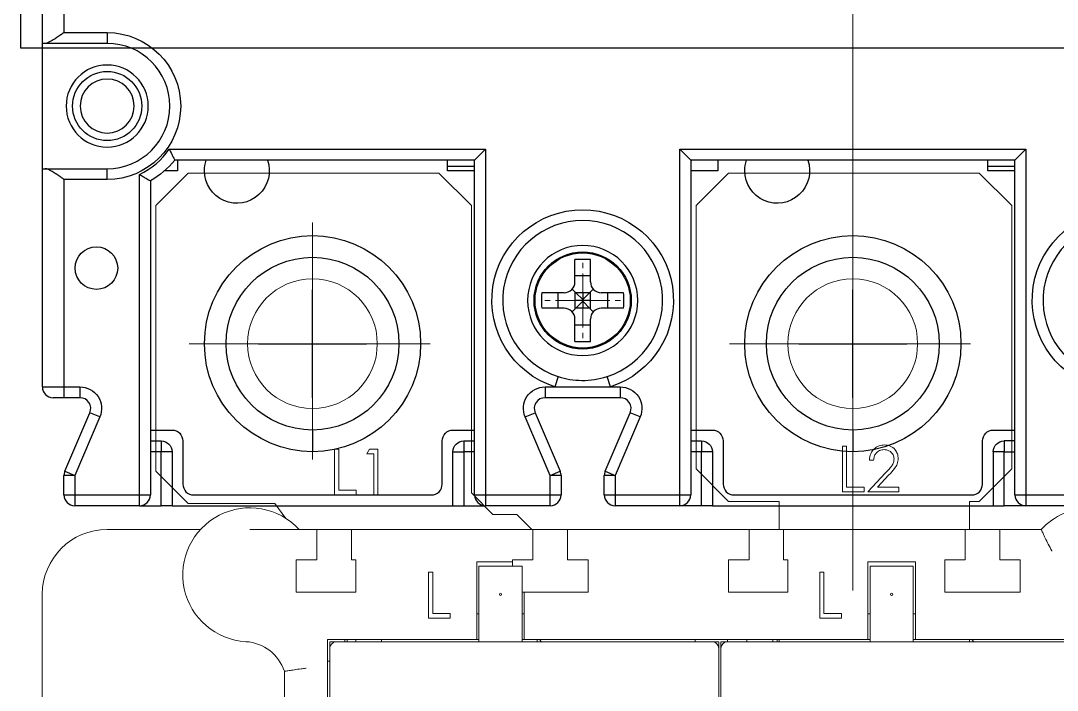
# Model space of a CAD drawing. Header units: millimetres. Extents: x 60229 to 91621, y 21923 to 36546.
# Drawn here: x 69859.73 to 69907.69, y 30051.67 to 30082.67 of the extents above; entities that cross this region are included whole.
import ezdxf

# ---------------------------------------------------------------- set-up
doc = ezdxf.new("R2010")
doc.units = ezdxf.units.MM
doc.linetypes.add('AM_ISO08W050', pattern=[18, 12, -1.5, 3, -1.5])
doc.linetypes.add('CENTER', pattern=[2, 1.25, -0.25, 0.25, -0.25])
for name, color, linetype in [('1', 7, 'Continuous'), ('DEF_AXIS', 7, 'Continuous'), ('DEF_FEATURE', 7, 'Continuous')]:
    doc.layers.add(name, color=color, linetype=linetype)
doc.layers.add('AM_07_중심선', color=1, linetype='AM_ISO08W050', lineweight=18)

# ---------------------------------------------------------------- blocks, each defined once
blk = doc.blocks.new('PS2-40S3P40G-DM')
at = {"color": 7, "linetype": 'Continuous', "lineweight": 0}
for p, q in [((13.405, 61.592), (14.905, 63.092)), ((14.905, 63.092), (26.505, 63.092)), ((26.505, 63.092), (28.005, 61.592)), ((38.405, 61.592), (39.905, 63.092)), ((39.905, 63.092), (51.505, 63.092)), ((51.505, 63.092), (53.005, 61.592)), ((13.405, 49.292), (13.405, 61.592)), ((28.005, 61.592), (28.005, 48.292)), ((38.405, 49.392), (38.405, 61.592)), ((53.005, 61.592), (53.005, 49.392)), ((45.177, 50.45), (45.367, 50.45)), ((45.177, 48.333), (45.177, 50.45)), ((45.367, 50.45), (45.367, 48.55)), ((21.677, 50.309), (21.867, 50.309)), ((21.677, 48.192), (21.677, 50.309)), ((21.867, 50.309), (21.867, 48.409)), ((23.169, 50.091), (23.294, 50.309)), ((23.495, 50.091), (23.169, 50.091)), ((23.294, 50.309), (23.685, 50.309)), ((23.495, 48.192), (23.495, 50.091)), ((23.685, 50.309), (23.685, 48.192)), ((46.615, 49.799), (46.425, 49.799)), ((13.405, 49.292), (14.905, 47.792)), ((38.405, 49.392), (39.905, 47.892)), ((46.344, 48.333), (47.165, 49.209)), ((47.327, 49.116), (46.797, 48.55)), ((51.505, 47.892), (53.005, 49.392)), ((45.367, 48.55), (46.181, 48.55)), ((46.181, 48.55), (46.181, 48.333)), ((46.797, 48.55), (47.782, 48.55)), ((47.782, 48.55), (47.782, 48.333)), ((22.681, 48.192), (21.677, 48.192)), ((21.867, 48.409), (22.681, 48.409)), ((22.681, 48.409), (22.681, 48.192)), ((23.685, 48.192), (23.495, 48.192)), ((29.005, 47.292), (28.005, 48.292)), ((46.181, 48.333), (45.177, 48.333)), ((47.782, 48.333), (46.344, 48.333)), ((18.906, 47.792), (14.905, 47.792)), ((18.906, 47.792), (19.426, 47.104)), ((42.255, 47.892), (39.905, 47.892)), ((42.255, 46.592), (42.255, 47.892)), ((51.505, 47.892), (51.055, 47.892)), ((51.055, 47.892), (51.055, 46.592)), ((29.005, 47.292), (30.105, 47.292)), ((30.805, 46.592), (30.105, 47.292)), ((11.155, 46.592), (15.475, 46.592)), ((20.855, 46.592), (17.755, 46.592)), ((20.855, 45.192), (20.855, 46.592)), ((22.455, 46.592), (20.855, 46.592)), ((22.455, 45.592), (22.455, 46.592)), ((22.455, 46.592), (30.855, 46.592)), ((30.855, 46.592), (30.855, 45.592)), ((32.455, 46.592), (30.855, 46.592)), ((32.455, 45.592), (32.455, 46.592)), ((32.455, 46.592), (40.855, 46.592)), ((40.855, 46.592), (40.855, 45.592)), ((42.455, 46.592), (40.855, 46.592)), ((42.455, 45.592), (42.455, 46.592)), ((42.455, 46.592), (50.855, 46.592)), ((50.855, 46.592), (50.855, 45.592)), ((52.455, 46.592), (50.855, 46.592)), ((52.455, 45.592), (52.455, 46.592)), ((52.455, 46.592), (54.375, 46.592)), ((22.455, 45.592), (22.455, 45.192)), ((30.855, 45.192), (30.855, 45.592)), ((32.455, 45.592), (32.455, 45.192)), ((40.855, 45.192), (40.855, 45.592)), ((42.455, 45.592), (42.455, 45.192)), ((50.855, 45.192), (50.855, 45.592)), ((52.455, 45.592), (52.455, 45.192)), ((19.905, 45.192), (20.855, 45.192)), ((19.905, 43.692), (19.905, 45.192)), ((22.455, 45.192), (22.655, 45.192)), ((22.655, 45.192), (22.655, 43.692)), ((28.255, 45.092), (29.905, 45.092)), ((28.255, 41.492), (28.255, 45.092)), ((29.905, 45.192), (30.855, 45.192)), ((29.905, 45.092), (29.905, 45.192)), ((29.905, 45.092), (29.905, 44.892)), ((32.455, 45.192), (33.405, 45.192)), ((33.405, 45.192), (33.405, 43.692)), ((39.905, 45.192), (40.855, 45.192)), ((39.905, 43.692), (39.905, 45.192)), ((42.455, 45.192), (42.655, 45.192)), ((42.655, 45.192), (42.655, 43.692)), ((46.355, 45.092), (48.555, 45.092)), ((46.355, 41.492), (46.355, 45.092)), ((48.555, 45.092), (48.555, 41.492)), ((49.905, 45.192), (50.855, 45.192)), ((49.905, 43.692), (49.905, 45.192)), ((52.455, 45.192), (53.405, 45.192)), ((53.405, 45.192), (53.405, 43.692)), ((26.027, 44.609), (26.217, 44.609)), ((26.027, 42.492), (26.027, 44.609)), ((26.217, 44.609), (26.217, 42.709)), ((28.355, 44.892), (28.355, 41.392)), ((28.355, 44.892), (30.355, 44.892)), ((30.355, 44.892), (30.355, 41.392)), ((44.127, 44.609), (44.317, 44.609)), ((44.127, 42.492), (44.127, 44.609)), ((44.317, 44.609), (44.317, 42.709)), ((46.455, 44.892), (46.455, 41.392)), ((46.455, 44.892), (48.455, 44.892)), ((48.455, 44.892), (48.455, 41.392)), ((22.655, 43.692), (19.905, 43.692)), ((30.355, 43.692), (30.455, 43.692)), ((33.405, 43.692), (30.455, 43.692)), ((30.455, 43.692), (30.455, 41.492)), ((42.655, 43.692), (39.905, 43.692)), ((53.405, 43.692), (49.905, 43.692)), ((8.155, 24.092), (8.155, 43.592)), ((26.217, 42.709), (27.031, 42.709)), ((27.031, 42.709), (27.031, 42.492)), ((28.355, 42.692), (28.255, 42.692)), ((30.455, 42.692), (30.355, 42.692)), ((44.317, 42.709), (45.131, 42.709)), ((45.131, 42.709), (45.131, 42.492)), ((46.455, 42.692), (46.355, 42.692)), ((48.555, 42.692), (48.455, 42.692)), ((27.031, 42.492), (26.027, 42.492)), ((45.131, 42.492), (44.127, 42.492)), ((21.355, 41.492), (28.255, 41.492)), ((21.355, -4.308), (21.355, 41.492)), ((21.455, 41.392), (21.755, 41.392)), ((21.455, 41.392), (21.455, 41.092)), ((21.755, 41.392), (39.155, 41.392)), ((22.155, 41.392), (22.155, 41.492)), ((22.255, 41.392), (22.255, 41.492)), ((22.655, 41.392), (22.655, 41.492)), ((23.855, 41.492), (23.855, 41.392)), ((28.355, 41.492), (28.255, 41.492)), ((30.455, 41.492), (30.355, 41.492)), ((30.455, 41.492), (46.355, 41.492)), ((31.055, 41.492), (31.055, 41.392)), ((31.155, 41.492), (31.255, 41.392)), ((38.355, 41.492), (38.355, 41.392)), ((39.155, 41.392), (39.455, 41.392)), ((39.455, 41.392), (39.455, 41.092)), ((39.555, 41.392), (39.855, 41.392)), ((39.555, 41.392), (39.555, 41.092)), ((39.855, 41.392), (39.855, 41.492)), ((39.855, 41.392), (57.255, 41.392)), ((40.755, 41.392), (40.755, 41.492)), ((41.955, 41.492), (41.955, 41.392)), ((42.155, 41.392), (42.155, 41.492)), ((42.255, 41.392), (42.255, 41.492)), ((46.455, 41.492), (46.355, 41.492)), ((48.555, 41.492), (48.455, 41.492)), ((48.555, 41.492), (64.455, 41.492)), ((51.055, 41.492), (51.055, 41.392)), ((51.155, 41.492), (51.255, 41.392)), ((21.455, 40.392), (21.455, 41.092)), ((39.455, 41.092), (39.455, 40.392)), ((39.555, 40.392), (39.555, 41.092)), ((21.355, 40.492), (21.455, 40.492)), ((21.455, -3.208), (21.455, 40.392)), ((39.455, 40.392), (39.455, -3.208)), ((39.555, -3.208), (39.555, 40.392)), ((19.355, -2.841), (19.355, 40.026))]:
    blk.add_line(p, q, dxfattribs=at)
at = {"color": 1, "lineweight": -3}
for p, q in [((20.655, 52.692), (20.655, 57.692)), ((45.655, 52.692), (45.655, 57.692)), ((18.155, 55.192), (23.155, 55.192)), ((43.155, 55.192), (48.155, 55.192))]:
    blk.add_line(p, q, dxfattribs=at)
at = {"color": 7, "linetype": 'Continuous', "lineweight": 0}
for centre, radius in [((20.655, 55.192), 3), ((45.655, 55.192), 3), ((29.355, 43.592), 0.05), ((47.455, 43.592), 0.05)]:
    blk.add_circle(centre, radius, dxfattribs=at)
for centre, radius, start, end in [((17.755, 44.492), 3.1, 42.6423, 266.6277), ((56.655, 44.492), 3.1, 42.6423, 137.3577), ((11.155, 43.592), 3, 90, 180), ((17.455, 39.401), 2, 18.1949, 86.6277), ((21.755, 41.092), 0.3, 90, 180), ((39.155, 41.092), 0.3, 0, 90), ((39.855, 41.092), 0.3, 90, 180)]:
    blk.add_arc(centre, radius, start, end, dxfattribs=at)
for points, knots in [([(46.425, 49.799), (46.437, 49.902), (46.462, 50.107), (46.643, 50.342), (46.873, 50.484), (47.034, 50.497), (47.115, 50.504)], [0, 0, 0, 0, 0.280028, 0.559514, 0.779667, 1, 1, 1, 1]), ([(47.115, 50.504), (47.21, 50.495), (47.398, 50.477), (47.608, 50.306), (47.735, 50.096), (47.748, 49.949), (47.755, 49.875)], [0, 0, 0, 0, 0.279891, 0.55919, 0.779572, 1, 1, 1, 1]), ([(47.106, 50.287), (47.033, 50.28), (46.889, 50.265), (46.726, 50.133), (46.638, 49.967), (46.623, 49.855), (46.615, 49.799)], [0, 0, 0, 0, 0.279693, 0.558779, 0.779136, 1, 1, 1, 1]), ([(47.565, 49.858), (47.556, 49.924), (47.538, 50.055), (47.409, 50.193), (47.26, 50.275), (47.157, 50.283), (47.106, 50.287)], [0, 0, 0, 0, 0.279127, 0.558979, 0.77935, 1, 1, 1, 1]), ([(47.165, 49.209), (47.266, 49.314), (47.408, 49.459), (47.548, 49.685), (47.559, 49.8), (47.565, 49.858)], [0, 0, 0, 0, 0.560717, 0.780533, 1, 1, 1, 1]), ([(47.755, 49.875), (47.746, 49.791), (47.729, 49.623), (47.56, 49.369), (47.415, 49.212), (47.327, 49.116)], [0, 0, 0, 0, 0.279292, 0.559158, 1, 1, 1, 1]), ([(54.375, 46.592), (54.379, 46.583), (54.388, 46.563), (54.454, 46.413), (54.557, 46.191), (54.696, 45.908), (54.807, 45.699), (54.866, 45.594), (54.867, 45.592)], [0, 0, 0, 0, 0.189363, 0.378514, 0.573455, 0.78372, 0.995867, 1, 1, 1, 1]), ([(20.355, 40.169), (20.351, 40.169), (20.274, 40.159), (20.085, 40.134), (19.807, 40.095), (19.557, 40.057), (19.388, 40.031), (19.366, 40.027), (19.355, 40.026)], [0, 0, 0, 0, 0.007952, 0.14815, 0.363536, 0.576565, 0.788259, 1, 1, 1, 1])]:
    blk.add_open_spline(points, degree=3, knots=knots, dxfattribs=at)
blk = doc.blocks.new('HGM-100AF(4P)')
at = {"color": 1, "ltscale": 5}
blk.add_lwpolyline([(-50.613, 25.184), (51.387, 25.184), (51.387, -43.816), (-50.613, -43.816)], close=True, dxfattribs=at)
at = {"layer": '1', "color": 7, "linetype": 'Continuous'}
for p, q in [((-49.613, -43.6), (-49.613, -37)), ((-48.613, -40), (-48.613, -43.1)), ((-48.613, -43.1), (-46.613, -43.1)), ((-46.613, -43.1), (-46.613, -43.6)), ((-49.479, -43.6), (-49.613, -43.6)), ((-49.613, -49.4), (-49.613, -43.6)), ((-46.613, -43.6), (-49.479, -43.6)), ((-43.741, -48.5), (-29.113, -48.5)), ((-29.113, -48.5), (-29.613, -49)), ((-29.113, -48.5), (-29.113, -64.5)), ((-20.113, -48.5), (-4.113, -48.5)), ((-20.113, -64.5), (-20.113, -48.5)), ((-20.113, -48.5), (-19.613, -49)), ((-4.113, -48.5), (-4.613, -49)), ((-4.113, -48.5), (-4.113, -64.5)), ((-29.613, -49), (-43.491, -49)), ((-43.363, -49), (-43.363, -49.5)), ((-29.613, -49.3), (-30.864, -49.3)), ((-30.863, -49.5), (-30.863, -49)), ((-29.613, -64.5), (-29.613, -49)), ((-19.613, -49), (-19.613, -64.5)), ((-4.613, -49), (-19.613, -49)), ((-18.363, -49), (-18.363, -49.5)), ((-4.613, -49.3), (-5.864, -49.3)), ((-5.863, -49.5), (-5.863, -49)), ((-4.613, -64.5), (-4.613, -49)), ((-49.613, -59.5), (-49.613, -49.4)), ((-49.613, -49.4), (-49.479, -49.4)), ((-49.479, -49.4), (-46.613, -49.4)), ((-46.613, -49.9), (-46.613, -49.4)), ((-45.113, -64.5), (-45.113, -49.662)), ((-43.363, -49.5), (-43.968, -49.5)), ((-29.613, -49.5), (-30.863, -49.5)), ((-18.363, -49.5), (-19.613, -49.5)), ((-4.613, -49.5), (-5.863, -49.5)), ((-48.613, -49.9), (-48.613, -59.5)), ((-46.613, -49.9), (-48.613, -49.9)), ((-44.613, -49.964), (-44.613, -64.5)), ((-25.742, -59.024), (-25.894, -59.5)), ((-23.333, -59.5), (-23.485, -59.024)), ((-49.613, -59.5), (-48.613, -59.5)), ((-48.613, -59.5), (-47.872, -59.5)), ((-48.613, -59.5), (-48.613, -60)), ((-47.872, -59.5), (-47.872, -60)), ((-26.355, -59.5), (-25.894, -59.5)), ((-26.355, -59.5), (-26.355, -60)), ((-25.894, -59.5), (-23.333, -59.5)), ((-23.333, -59.5), (-22.872, -59.5)), ((-22.872, -59.5), (-22.872, -60)), ((-48.613, -60), (-49.113, -60)), ((-47.872, -60), (-48.613, -60)), ((-22.872, -60), (-26.355, -60)), ((-48.573, -63.406), (-47.412, -60.697)), ((-46.953, -60.894), (-48.113, -63.603)), ((-46.953, -60.894), (-47.412, -60.697)), ((-27.274, -60.894), (-26.815, -60.697)), ((-26.113, -63.603), (-27.274, -60.894)), ((-26.815, -60.697), (-25.654, -63.406)), ((-23.573, -63.406), (-22.412, -60.697)), ((-21.953, -60.894), (-23.113, -63.603)), ((-21.953, -60.894), (-22.412, -60.697)), ((-44.613, -61.5), (-43.613, -61.5)), ((-37.113, -61.5), (-37.113, -62.5)), ((-30.613, -61.5), (-29.613, -61.5)), ((-19.613, -61.5), (-18.613, -61.5)), ((-12.113, -61.5), (-12.113, -62.5)), ((-5.613, -61.5), (-4.613, -61.5)), ((-44.613, -62), (-44.113, -62)), ((-44.113, -62), (-44.113, -62.5)), ((-43.113, -62), (-43.113, -64)), ((-31.113, -64), (-31.113, -62)), ((-30.113, -62), (-29.613, -62)), ((-30.113, -62), (-30.113, -62.5)), ((-19.613, -62), (-19.113, -62)), ((-19.113, -62), (-19.113, -62.5)), ((-18.113, -62), (-18.113, -64)), ((-6.113, -64), (-6.113, -62)), ((-5.113, -62), (-5.113, -62.5)), ((-4.613, -62), (-5.113, -62)), ((-44.113, -62.5), (-44.613, -62.5)), ((-44.113, -65), (-44.113, -62.5)), ((-43.613, -62.5), (-44.113, -62.5)), ((-43.613, -62.5), (-43.613, -65)), ((-30.613, -62.5), (-30.113, -62.5)), ((-30.613, -65), (-30.613, -62.5)), ((-30.113, -62.5), (-30.113, -65)), ((-29.613, -62.5), (-30.113, -62.5)), ((-19.113, -62.5), (-19.613, -62.5)), ((-18.613, -62.5), (-19.113, -62.5)), ((-19.113, -65), (-19.113, -62.5)), ((-18.613, -62.5), (-18.613, -65)), ((-5.113, -62.5), (-5.613, -62.5)), ((-5.613, -62.5), (-5.613, -65)), ((-5.113, -62.5), (-4.613, -62.5)), ((-5.113, -65), (-5.113, -62.5)), ((-48.113, -63.603), (-48.613, -63.603)), ((-48.613, -64.5), (-48.613, -63.603)), ((-48.573, -63.406), (-48.113, -63.603)), ((-48.113, -63.603), (-48.113, -64.5)), ((-26.113, -63.603), (-25.654, -63.406)), ((-26.113, -64.5), (-26.113, -63.603)), ((-25.613, -63.603), (-26.113, -63.603)), ((-25.613, -63.603), (-25.613, -64.5)), ((-23.113, -63.603), (-23.613, -63.603)), ((-23.613, -64.5), (-23.613, -63.603)), ((-23.573, -63.406), (-23.113, -63.603)), ((-23.113, -63.603), (-23.113, -64.5)), ((-48.613, -64.5), (-48.113, -64.5)), ((-48.113, -64.5), (-45.113, -64.5)), ((-48.113, -64.5), (-48.113, -65)), ((-45.113, -64.5), (-44.613, -64.5)), ((-45.113, -65), (-45.113, -64.5)), ((-42.613, -64.5), (-31.613, -64.5)), ((-29.613, -64.5), (-29.113, -64.5)), ((-29.113, -64.5), (-26.113, -64.5)), ((-29.113, -64.5), (-29.113, -65)), ((-26.113, -64.5), (-25.613, -64.5)), ((-26.113, -65), (-26.113, -64.5)), ((-23.613, -64.5), (-23.113, -64.5)), ((-23.113, -64.5), (-20.113, -64.5)), ((-23.113, -64.5), (-23.113, -65)), ((-20.113, -64.5), (-19.613, -64.5)), ((-20.113, -65), (-20.113, -64.5)), ((-17.613, -64.5), (-6.613, -64.5)), ((-4.613, -64.5), (-4.113, -64.5)), ((-4.113, -64.5), (-1.113, -64.5)), ((-4.113, -64.5), (-4.113, -65)), ((-45.113, -65), (-48.113, -65)), ((-45.113, -65), (-44.113, -65)), ((-43.613, -65), (-44.113, -65)), ((-43.613, -65), (-30.613, -65)), ((-30.613, -65), (-30.113, -65)), ((-30.113, -65), (-29.113, -65)), ((-26.113, -65), (-29.113, -65)), ((-20.113, -65), (-23.113, -65)), ((-19.113, -65), (-20.113, -65)), ((-18.613, -65), (-19.113, -65)), ((-18.613, -65), (-5.613, -65)), ((-5.613, -65), (-5.113, -65)), ((-4.113, -65), (-5.113, -65)), ((-1.113, -65), (-4.113, -65))]:
    blk.add_line(p, q, dxfattribs=at)
at = {"layer": '1', "color": 7, "linetype": 'Continuous', "extrusion": (0, 0, -1)}
for centre, radius in [((46.613, -46.5), 1.9), ((46.613, -46.5), 1.25), ((24.613, -55.5), 2.55), ((24.613, -55.5), 2.55)]:
    blk.add_circle(centre, radius, dxfattribs=at)
at = {"layer": '1', "color": 7, "linetype": 'Continuous'}
for centre, radius in [((-46.613, -46.5), 1.6), ((-47.113, -54), 0.985), ((-24.613, -55.5), 2.25), ((-24.613, -55.5), 2.25)]:
    blk.add_circle(centre, radius, dxfattribs=at)
at = {"layer": '1', "color": 7, "linetype": 'Continuous', "extrusion": (0, 0, -1)}
for centre, radius, start, end in [((46.613, -46.5), 3.4, 90, 270), ((46.613, -46.5), 4, 218.6822, 240), ((40.613, -49.5), 1.5, 160.5319, 0), ((40.613, -49.5), 1.5, 0, 19.4681), ((20.383, -48), 1.3, 230.2855, 233.6956), ((15.613, -49.5), 1.5, 160.5319, 0), ((15.613, -49.5), 1.5, 0, 19.4681), ((24.613, -55.5), 4.2, 287.7528, 252.2472), ((-0.387, -55.5), 4.2, 287.7528, 252.2472), ((37.113, -57.5), 5, 270, 180), ((12.113, -57.5), 5, 270, 180), ((37.113, -57.5), 4, 270, 90), ((37.113, -57.5), 4, 90, 180), ((12.113, -57.5), 4, 270, 90), ((12.113, -57.5), 4, 90, 180), ((37.113, -57.5), 5, 180, 270), ((37.113, -57.5), 4, 180, 270), ((12.113, -57.5), 5, 180, 270), ((12.113, -57.5), 4, 180, 270), ((47.872, -60.5), 1, 90, 203.1986), ((26.355, -60.5), 1, 336.8014, 90), ((22.872, -60.5), 1, 90, 203.1986), ((43.613, -62), 0.5, 90, 180), ((30.613, -62), 0.5, 0, 90), ((18.613, -62), 0.5, 90, 180), ((5.613, -62), 0.5, 0, 90), ((44.113, -62.5), 0.5, 90, 180), ((30.113, -62.5), 0.5, 0, 90), ((19.113, -62.5), 0.5, 90, 180), ((5.113, -62.5), 0.5, 0, 90)]:
    blk.add_arc(centre, radius, start, end, dxfattribs=at)
at = {"layer": '1', "color": 7, "linetype": 'Continuous'}
for centre, radius, start, end in [((-46.613, -46.5), 2.9, 270, 90), ((-46.613, -46.5), 3.5, 295.3769, 325.1501), ((-24.613, -55.5), 3.7, 287.7528, 252.2472), ((0.387, -55.5), 3.7, 287.7528, 252.2472), ((-49.113, -59.5), 0.5, 180, 270), ((-47.872, -60.5), 0.5, 336.8014, 90), ((-26.355, -60.5), 0.5, 90, 203.1986), ((-22.872, -60.5), 0.5, 336.8014, 90), ((-48.113, -63.603), 0.5, 156.8014, 180), ((-26.113, -63.603), 0.5, 0, 23.1986), ((-23.113, -63.603), 0.5, 156.8014, 180), ((-42.613, -64), 0.5, 180, 270), ((-31.613, -64), 0.5, 270, 0), ((-17.613, -64), 0.5, 180, 270), ((-6.613, -64), 0.5, 270, 0), ((-48.113, -64.5), 0.5, 180, 270), ((-45.113, -64.5), 0.5, 270, 0), ((-29.113, -64.5), 0.5, 180, 270), ((-26.113, -64.5), 0.5, 270, 0), ((-23.113, -64.5), 0.5, 180, 270), ((-20.113, -64.5), 0.5, 270, 0), ((-4.113, -64.5), 0.5, 180, 270)]:
    blk.add_arc(centre, radius, start, end, dxfattribs=at)
for points, knots in [([(-48.613, -43.1), (-48.615, -43.101), (-48.617, -43.102), (-48.668, -43.138), (-48.717, -43.173), (-48.881, -43.288), (-48.998, -43.368), (-49.184, -43.485), (-49.259, -43.528), (-49.384, -43.583), (-49.437, -43.6), (-49.479, -43.6)], [0, 0, 0, 0, 0.005402, 0.005402, 0.157794, 0.157794, 0.523178, 0.523178, 0.781762, 0.781762, 1, 1, 1, 1]), ([(-43.741, -48.5), (-43.74, -48.501), (-43.74, -48.503), (-43.712, -48.556), (-43.685, -48.609), (-43.634, -48.71), (-43.609, -48.758), (-43.568, -48.842), (-43.55, -48.878), (-43.521, -48.937), (-43.51, -48.96), (-43.495, -48.992), (-43.491, -49), (-43.491, -49)], [0, 0, 0, 0, 0.005958, 0.005958, 0.218171, 0.218171, 0.430811, 0.430811, 0.625102, 0.625102, 0.812312, 0.812312, 1, 1, 1, 1]), ([(-48.613, -49.9), (-48.615, -49.899), (-48.617, -49.898), (-48.668, -49.862), (-48.717, -49.827), (-48.881, -49.712), (-48.998, -49.632), (-49.184, -49.515), (-49.259, -49.472), (-49.384, -49.417), (-49.437, -49.4), (-49.479, -49.4)], [0, 0, 0, 0, 0.005402, 0.005402, 0.157794, 0.157794, 0.523178, 0.523178, 0.781762, 0.781762, 1, 1, 1, 1]), ([(-45.113, -49.662), (-45.112, -49.663), (-45.111, -49.664), (-45.051, -49.702), (-44.992, -49.738), (-44.888, -49.802), (-44.841, -49.83), (-44.762, -49.877), (-44.728, -49.897), (-44.673, -49.93), (-44.651, -49.942), (-44.621, -49.96), (-44.614, -49.964), (-44.613, -49.964)], [0, 0, 0, 0, 0.005546, 0.005546, 0.248681, 0.248681, 0.458814, 0.458814, 0.645122, 0.645122, 0.822703, 0.822703, 1, 1, 1, 1]), ([(-25.742, -59.024), (-25.39, -59.136), (-25.019, -59.196), (-24.257, -59.204), (-23.86, -59.144), (-23.485, -59.024)], [0, 0, 0, 0, 0.483534, 0.483534, 1, 1, 1, 1])]:
    blk.add_open_spline(points, degree=3, knots=knots, dxfattribs=at)
at = {"layer": 'AM_07_중심선', "ltscale": 3}
for p, q in [((-12.113, 67.632), (-12.113, -68.921)), ((-37.113, -57.5), (-37.113, -51.895)), ((-12.113, -57.5), (-12.113, -51.895)), ((-37.113, -57.5), (-42.821, -57.5)), ((-37.113, -57.5), (-37.113, -62.862)), ((-37.113, -57.5), (-31.665, -57.5)), ((-12.113, -57.5), (-17.821, -57.5)), ((-12.113, -57.5), (-12.113, -62.862)), ((-12.113, -57.5), (-6.665, -57.5))]:
    blk.add_line(p, q, dxfattribs=at)
at = {"layer": 'AM_07_중심선', "color": 1, "linetype": 'CENTER'}
for q in [(-24.613, -53.5), (-26.614, -55.5), (-24.613, -57.5), (-22.613, -55.5)]:
    blk.add_line((-24.613, -55.5), q, dxfattribs=at)
at = {"layer": 'DEF_AXIS', "color": 7, "linetype": 'Continuous'}
for p, q in [((-24.253, -54.355), (-24.973, -54.355)), ((-25.758, -55.14), (-25.758, -55.86)), ((-24.613, -55.462), (-24.935, -55.14)), ((-24.292, -55.14), (-24.935, -55.14)), ((-24.613, -55.462), (-24.292, -55.14)), ((-24.613, -55.14), (-24.613, -55.462)), ((-23.468, -55.14), (-23.468, -55.86)), ((-24.253, -55.5), (-24.973, -55.5)), ((-24.613, -55.538), (-24.935, -55.86)), ((-24.613, -55.538), (-24.613, -55.86)), ((-24.613, -55.538), (-24.292, -55.86)), ((-24.292, -55.86), (-24.935, -55.86)), ((-24.253, -56.645), (-24.973, -56.645))]:
    blk.add_line(p, q, dxfattribs=at)
for centre, radius, start, end in [((-24.614, -71.418), 17.818, 88.8426, 91.1574), ((-8.903, -55.5), 17.61, 178.8287, 181.1713), ((-40.324, -55.5), 17.61, 358.8287, 1.1713), ((-24.614, -39.582), 17.818, 268.8426, 271.1574)]:
    blk.add_arc(centre, radius, start, end, dxfattribs=at)
at = {"layer": 'DEF_FEATURE', "color": 7, "linetype": 'Continuous'}
for p, q in [((-24.973, -54.64), (-24.973, -53.604)), ((-24.253, -54.64), (-24.253, -53.604)), ((-25.473, -55.14), (-26.51, -55.14)), ((-24.973, -55.102), (-25.101, -54.974)), ((-24.973, -55.102), (-24.973, -55.898)), ((-24.126, -54.974), (-24.253, -55.102)), ((-24.253, -55.898), (-24.253, -55.102)), ((-22.717, -55.14), (-23.753, -55.14)), ((-25.473, -55.86), (-26.51, -55.86)), ((-25.101, -56.026), (-24.973, -55.898)), ((-24.253, -55.898), (-24.126, -56.026)), ((-22.717, -55.86), (-23.753, -55.86)), ((-24.973, -57.396), (-24.973, -56.36)), ((-24.253, -57.396), (-24.253, -56.36))]:
    blk.add_line(p, q, dxfattribs=at)
blk.add_circle((-24.613, -55.5), 2.203, dxfattribs=at)
for centre, start, end in [((-25.473, -54.64), 270, 0), ((-23.753, -54.64), 180, 270), ((-25.473, -56.36), 0, 90), ((-23.753, -56.36), 90, 180)]:
    blk.add_arc(centre, 0.5, start, end, dxfattribs=at)

msp = doc.modelspace()

# ---------------------------------------------------------------- block references
at = {"linetype": 'Continuous', "lineweight": -2}
msp.add_blockref('HGM-100AF(4P)', (69910.346, 30125.219), dxfattribs=at)
at = {"lineweight": -2}
msp.add_blockref('PS2-40S3P40G-DM', (69852.577, 30012.527), dxfattribs=at)

doc.saveas('drawing.dxf')
